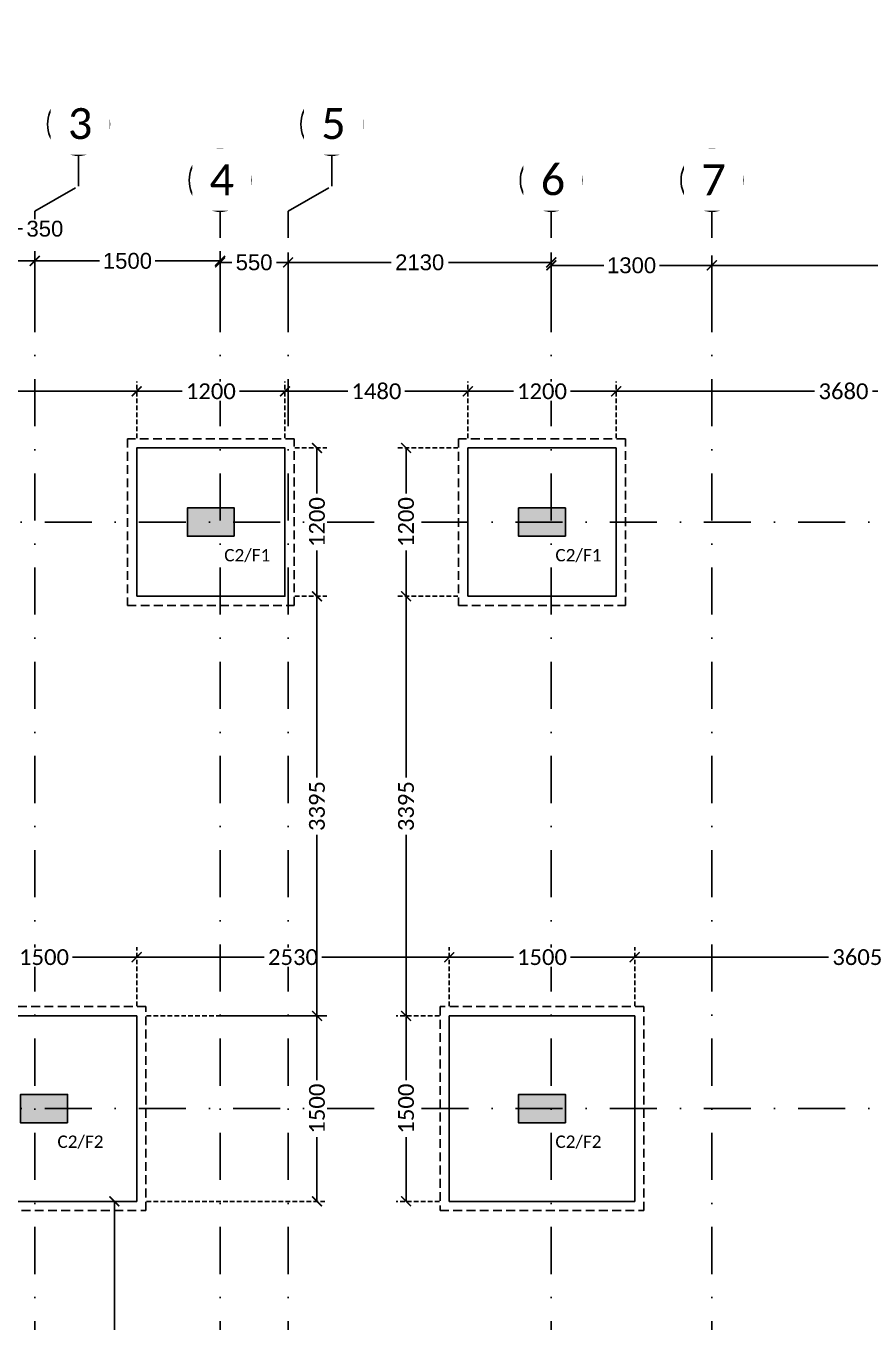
# Model space of a CAD drawing. Header units: millimetres. Extents: x -176651 to 954389, y -469666 to 486614.
# Drawn here: x 259295 to 266127, y 175428 to 185914 of the extents above; entities that cross this region are included whole.
import ezdxf
from ezdxf.xclip import XClip

# ---------------------------------------------------------------- set-up
doc = ezdxf.new("R2010")
doc.units = ezdxf.units.MM
doc.header["$LTSCALE"] = 150
doc.header["$XCLIPFRAME"] = 2
for name, pattern in [('1625E_Grid$0$DASHDOTX2', [50.8, 25.4, -12.7, 0, -12.7]), ('3BHK-W(SB)$0$HIDDEN', [0.375, 0.25, -0.125]), ('HIDDEN2', [4.7625, 3.175, -1.5875])]:
    doc.linetypes.add(name, pattern=pattern)
for name, color, linetype in [('1625E_Columns$0$ad-Column', 3, 'Continuous'), ('1625E_Columns$0$ad-Column Hatch', 125, 'Continuous'), ('1625E_Grid$0$ad-Grid', 8, '1625E_Grid$0$DASHDOTX2'), ('1625E_Grid$0$ad-Text main', 7, 'Continuous'), ('ad-Footing line', 2, 'Continuous'), ('ad-PCC line', 8, 'HIDDEN2'), ("Plot's Boundary$0$ad-Road", 8, 'Continuous'), ("Plot's Boundary$0$ad-Road Hatch", 8, 'Continuous')]:
    doc.layers.add(name, color=color, linetype=linetype)
doc.layers.add('1625E_Grid$0$ad-Dimension', color=6, linetype='Continuous', lineweight=0, true_color=0xff00ff)
doc.layers.add('ad-External Dimensions', color=5, linetype='Continuous', true_color=0x0000ff)
doc.layers.add('ad-Foundation text', color=6, linetype='Continuous', true_color=0xff00ff)
doc.styles.add('1625E_Grid$0$Standard', font='arial.ttf')
doc.styles.get("Standard").update_dxf_attribs({"font": 'calibril.ttf'})
doc.dimstyles.new('1625E_Grid$0$A-75-DIM-INT (Framing)', dxfattribs={"dimscale": 100, "dimtxt": 1.6, "dimasz": 1, "dimexe": 1, "dimexo": 1, "dimgap": 0.5, "dimtad": 0, "dimdec": 0, "dimdsep": 46, "dimtxsty": '1625E_Grid$0$Standard', "dimblk": '1625E_Grid$0$_ArchTick', "dimcen": 0.025, "dimclrd": 5, "dimclre": 5, "dimclrt": 256, "dimazin": 2, "dimtfac": 1, "dimtdec": 0, "dimtmove": 1, "dimatfit": 0, "dimldrblk": '1625E_Grid$0$_ArchTick', "dimfxl": 1, "dimfxlon": 1, "dimtfill": 1, "dimtolj": 1, "dimtzin": 0, "dimarcsym": 0})
doc.dimstyles.new('A-75-DIM-INT (Framing)', dxfattribs={"dimscale": 100, "dimtxt": 1.6, "dimasz": 1, "dimexe": 1, "dimexo": 1, "dimgap": 0.5, "dimtad": 0, "dimdec": 0, "dimdsep": 46, "dimtxsty": 'Standard', "dimblk": 'ARCHTICK', "dimcen": 0.025, "dimclrd": 5, "dimclre": 5, "dimclrt": 256, "dimazin": 2, "dimtfac": 1, "dimtdec": 0, "dimtmove": 1, "dimatfit": 0, "dimldrblk": 'ARCHTICK', "dimfxl": 1, "dimfxlon": 1, "dimtfill": 1, "dimtolj": 1, "dimtzin": 0, "dimarcsym": 0})

# ---------------------------------------------------------------- blocks, each defined once
blk = doc.blocks.new("Plot's Boundary$0$A$C4fb60e89")
at = {"layer": "Plot's Boundary$0$ad-Road Hatch", "ltscale": 5, "transparency": 33554687}
h = blk.add_hatch(dxfattribs=at)
h.set_pattern_fill('AR-HBONE', color=256, scale=15)
h.set_pattern_definition([(45, (-193247.7, -428758.8), (0, 2155.2615), [4572, -1524]), (135, (-192170.1, -427681.1), (2e-13, 2155.2615), [4572, -1524])])
h.paths.add_polyline_path([(175594, -250241), (169178, -249341), (167473, -249057), (167473, -138694), (101313, -138694), (101313, -199954), (101308, -237995), (101040, -268291), (101008, -280968), (101066, -293684), (101243, -311127), (100910, -319344), (100949, -333937), (100669, -366960), (100727, -390983), (100669, -404586), (100538, -420418), (100467, -428759), (92426, -427265), (92163, -427209), (92163, -321454), (24803, -321454), (24803, -412961), (15653, -411029), (15654, -321452), (-19535, -321452), (-34427, -319477), (-65207, -315395), (-171770, -301268), (-185854, -298333), (-193248, -296832), (-193244, -292908), (-191914, -285219), (-191839, -284679), (-183397, -286393), (-169723, -289243), (-53141, -304698), (-18730, -309262), (15653, -309262), (15653, 703), (24803, 1115), (24803, -129544), (92163, -129544), (92163, 15133), (101313, 17713), (101313, -129544), (167473, -129544), (167473, 35552), (175738, 37855), (175849, 28595), (175836, 25947), (175777, 14040), (175855, 2316), (175660, -18036), (175731, -34039), (175718, -46839), (175673, -63402), (175816, -82072), (175542, -106356), (175490, -124641), (175575, -145019), (175731, -168892), (175797, -181269), (175797, -192667), (175744, -208200), (175829, -223277), (175888, -234871)])
h.paths.add_polyline_path([(24803, -309264), (92163, -309264), (92163, -138694), (24803, -138694)], flags=16)
blk = doc.blocks.new("Plot's Boundary")
at = {"layer": "Plot's Boundary$0$ad-Road", "ltscale": 5}
blk.add_blockref("Plot's Boundary$0$A$C4fb60e89", (191839, 428759), dxfattribs=at)
blk = doc.blocks.new('1625E_Columns$0$zw$6AA0')
at = {"layer": '1625E_Columns$0$ad-Column Hatch', "transparency": 33554687}
h = blk.add_hatch(color=256, dxfattribs=at)
h.dxf.hatch_style = 1
h.paths.add_polyline_path([(0, -230), (380, -230), (380, 0), (0, 0)])
at = {"layer": '1625E_Columns$0$ad-Column'}
blk.add_lwpolyline([(0, -230), (380, -230), (380, 0), (0, 0)], close=True, dxfattribs=at)
blk = doc.blocks.new('1625E_Columns')
at = {"layer": '1625E_Columns$0$ad-Column', "xscale": -1, "rotation": 359.9999999999997}
for p in [(4560, 13620), (7240, 13620), (3210, 8875), (7240, 8875)]:
    blk.add_blockref('1625E_Columns$0$zw$6AA0', p, dxfattribs=at)
blk = doc.blocks.new('1625E_Grid$0$_ArchTick')
at = {"color": 0, "linetype": 'ByBlock', "const_width": 0.15}
blk.add_lwpolyline([(-0.5, -0.5), (0.5, 0.5)], dxfattribs=at)
blk = doc.blocks.new('*D323')
at = {"layer": '1625E_Grid$0$ad-Dimension', "lineweight": -2}
for p, q in [((2846, 15878), (2766, 15878)), ((2766, 15878), (2770, 15618)), ((2595, 15318), (2595, 15698)), ((2945, 15306), (2945, 15698)), ((2595, 15618), (2945, 15618))]:
    blk.add_line(p, q, dxfattribs=at)
at = {"layer": 'Defpoints', "color": 0}
for p in [(2945, 15618), (2595, 15238), (2945, 15226)]:
    blk.add_point(p, dxfattribs=at)
at = {"layer": '1625E_Grid$0$ad-Dimension', "lineweight": -2, "xscale": 80, "yscale": 80, "zscale": 80, "rotation": 180}
blk.add_blockref('1625E_Grid$0$_ArchTick', (2595, 15618), dxfattribs=at)
at = {"layer": '1625E_Grid$0$ad-Dimension', "lineweight": -2, "xscale": 80, "yscale": 80, "zscale": 80}
blk.add_blockref('1625E_Grid$0$_ArchTick', (2945, 15618), dxfattribs=at)
at = {"layer": '1625E_Grid$0$ad-Dimension', "insert": (3027, 15878), "char_height": 128, "attachment_point": 5, "style": '1625E_Grid$0$Standard', "bg_fill": 3, "box_fill_scale": 1.1, "bg_fill_color": 257, "bg_fill_transparency": 0}
blk.add_mtext('\\A1;350', dxfattribs=at)
blk = doc.blocks.new('*D324')
at = {"layer": '1625E_Grid$0$ad-Dimension', "lineweight": -2}
for p, q in [((2945, 15282), (2945, 15698)), ((4445, 15282), (4445, 15698)), ((2945, 15618), (3470, 15618)), ((4445, 15618), (3920, 15618))]:
    blk.add_line(p, q, dxfattribs=at)
at = {"layer": 'Defpoints', "color": 0}
for p in [(4445, 15618), (2945, 15202), (4445, 15202)]:
    blk.add_point(p, dxfattribs=at)
at = {"layer": '1625E_Grid$0$ad-Dimension', "lineweight": -2, "xscale": 80, "yscale": 80, "zscale": 80, "rotation": 180}
blk.add_blockref('1625E_Grid$0$_ArchTick', (2945, 15618), dxfattribs=at)
at = {"layer": '1625E_Grid$0$ad-Dimension', "lineweight": -2, "xscale": 80, "yscale": 80, "zscale": 80}
blk.add_blockref('1625E_Grid$0$_ArchTick', (4445, 15618), dxfattribs=at)
at = {"layer": '1625E_Grid$0$ad-Dimension', "insert": (3695, 15618), "char_height": 128, "attachment_point": 5, "style": '1625E_Grid$0$Standard', "bg_fill": 3, "box_fill_scale": 1.1, "bg_fill_color": 257, "bg_fill_transparency": 0}
blk.add_mtext('\\A1;1500', dxfattribs=at)
blk = doc.blocks.new('*D325')
at = {"layer": '1625E_Grid$0$ad-Dimension', "lineweight": -2}
for p, q in [((4445, 15220), (4445, 15686)), ((4995, 15306), (4995, 15686)), ((4445, 15606), (4539, 15606)), ((4995, 15606), (4901, 15606))]:
    blk.add_line(p, q, dxfattribs=at)
at = {"layer": 'Defpoints', "color": 0}
for p in [(4995, 15606), (4995, 15226), (4445, 15140)]:
    blk.add_point(p, dxfattribs=at)
at = {"layer": '1625E_Grid$0$ad-Dimension', "lineweight": -2, "xscale": 80, "yscale": 80, "zscale": 80, "rotation": 180}
blk.add_blockref('1625E_Grid$0$_ArchTick', (4445, 15606), dxfattribs=at)
at = {"layer": '1625E_Grid$0$ad-Dimension', "lineweight": -2, "xscale": 80, "yscale": 80, "zscale": 80}
blk.add_blockref('1625E_Grid$0$_ArchTick', (4995, 15606), dxfattribs=at)
at = {"layer": '1625E_Grid$0$ad-Dimension', "insert": (4720, 15606), "char_height": 128, "attachment_point": 5, "style": '1625E_Grid$0$Standard', "bg_fill": 3, "box_fill_scale": 1.1, "bg_fill_color": 257, "bg_fill_transparency": 0}
blk.add_mtext('\\A1;550', dxfattribs=at)
blk = doc.blocks.new('*D326')
at = {"layer": '1625E_Grid$0$ad-Dimension', "lineweight": -2}
for p, q in [((4995, 15220), (4995, 15686)), ((7125, 15306), (7125, 15686)), ((4995, 15606), (5828, 15606)), ((7125, 15606), (6292, 15606))]:
    blk.add_line(p, q, dxfattribs=at)
at = {"layer": 'Defpoints', "color": 0}
for p in [(7125, 15606), (7125, 15226), (4995, 15140)]:
    blk.add_point(p, dxfattribs=at)
at = {"layer": '1625E_Grid$0$ad-Dimension', "lineweight": -2, "xscale": 80, "yscale": 80, "zscale": 80, "rotation": 180}
blk.add_blockref('1625E_Grid$0$_ArchTick', (4995, 15606), dxfattribs=at)
at = {"layer": '1625E_Grid$0$ad-Dimension', "lineweight": -2, "xscale": 80, "yscale": 80, "zscale": 80}
blk.add_blockref('1625E_Grid$0$_ArchTick', (7125, 15606), dxfattribs=at)
at = {"layer": '1625E_Grid$0$ad-Dimension', "insert": (6060, 15606), "char_height": 128, "attachment_point": 5, "style": '1625E_Grid$0$Standard', "bg_fill": 3, "box_fill_scale": 1.1, "bg_fill_color": 257, "bg_fill_transparency": 0}
blk.add_mtext('\\A1;2130', dxfattribs=at)
blk = doc.blocks.new('*D327')
at = {"layer": '1625E_Grid$0$ad-Dimension', "lineweight": -2}
for p, q in [((7125, 15282), (7125, 15662)), ((8425, 15282), (8425, 15662)), ((7125, 15582), (7550, 15582)), ((8425, 15582), (8000, 15582))]:
    blk.add_line(p, q, dxfattribs=at)
at = {"layer": 'Defpoints', "color": 0}
for p in [(8425, 15582), (7125, 15202), (8425, 15202)]:
    blk.add_point(p, dxfattribs=at)
at = {"layer": '1625E_Grid$0$ad-Dimension', "lineweight": -2, "xscale": 80, "yscale": 80, "zscale": 80, "rotation": 180}
blk.add_blockref('1625E_Grid$0$_ArchTick', (7125, 15582), dxfattribs=at)
at = {"layer": '1625E_Grid$0$ad-Dimension', "lineweight": -2, "xscale": 80, "yscale": 80, "zscale": 80}
blk.add_blockref('1625E_Grid$0$_ArchTick', (8425, 15582), dxfattribs=at)
at = {"layer": '1625E_Grid$0$ad-Dimension', "insert": (7775, 15582), "char_height": 128, "attachment_point": 5, "style": '1625E_Grid$0$Standard', "bg_fill": 3, "box_fill_scale": 1.1, "bg_fill_color": 257, "bg_fill_transparency": 0}
blk.add_mtext('\\A1;1300', dxfattribs=at)
blk = doc.blocks.new('*D328')
at = {"layer": '1625E_Grid$0$ad-Dimension', "lineweight": -2}
for p, q in [((8425, 15282), (8425, 15662)), ((12005, 15282), (12005, 15662)), ((8425, 15582), (9984, 15582)), ((12005, 15582), (10446, 15582))]:
    blk.add_line(p, q, dxfattribs=at)
at = {"layer": 'Defpoints', "color": 0}
for p in [(12005, 15582), (8425, 15202), (12005, 15202)]:
    blk.add_point(p, dxfattribs=at)
at = {"layer": '1625E_Grid$0$ad-Dimension', "lineweight": -2, "xscale": 80, "yscale": 80, "zscale": 80, "rotation": 180}
blk.add_blockref('1625E_Grid$0$_ArchTick', (8425, 15582), dxfattribs=at)
at = {"layer": '1625E_Grid$0$ad-Dimension', "lineweight": -2, "xscale": 80, "yscale": 80, "zscale": 80}
blk.add_blockref('1625E_Grid$0$_ArchTick', (12005, 15582), dxfattribs=at)
at = {"layer": '1625E_Grid$0$ad-Dimension', "insert": (10215, 15582), "char_height": 128, "attachment_point": 5, "style": '1625E_Grid$0$Standard', "bg_fill": 3, "box_fill_scale": 1.1, "bg_fill_color": 257, "bg_fill_transparency": 0}
blk.add_mtext('\\A1;3580', dxfattribs=at)
blk = doc.blocks.new('zw$D00E')
at = {"layer": 'ad-Footing line'}
for points in [[(-8350, -715), (-7150, -715), (-7150, 485), (-8350, 485)], [(-5670, -715), (-4470, -715), (-4470, 485), (-5670, 485)], [(-9850, -5610), (-8350, -5610), (-8350, -4110), (-9850, -4110)], [(-5820, -5610), (-4320, -5610), (-4320, -4110), (-5820, -4110)]]:
    blk.add_lwpolyline(points, close=True, dxfattribs=at)
at = {"layer": 'ad-PCC line', "ltscale": 0.15}
for points in [[(-8425, -790), (-7075, -790), (-7075, 560), (-8425, 560)], [(-5745, -790), (-4395, -790), (-4395, 560), (-5745, 560)], [(-9925, -5685), (-8275, -5685), (-8275, -4035), (-9925, -4035)], [(-5895, -5685), (-4245, -5685), (-4245, -4035), (-5895, -4035)]]:
    blk.add_lwpolyline(points, close=True, dxfattribs=at)
blk = doc.blocks.new('zw$3F63')
at = {"layer": 'ad-Foundation text', "char_height": 100, "width": 349.31, "attachment_point": 5}
for s, insert in [('\\pxt5;C2/F1', (-7455, -386)), ('\\pxt5;C2/F1', (-4775, -386)), ('\\pxt5;C2/F2', (-8805, -5131)), ('\\pxt5;C2/F2', (-4775, -5131))]:
    blk.add_mtext(s, dxfattribs=dict(at, insert=insert))
blk = doc.blocks.new('_ArchTick')
at = {"color": 0, "linetype": 'ByBlock', "const_width": 0.15}
blk.add_lwpolyline([(-0.5, -0.5), (0.5, 0.5)], dxfattribs=at)
blk = doc.blocks.new('*D35')
at = {"layer": 'ad-External Dimensions', "linetype": '3BHK-W(SB)$0$HIDDEN', "lineweight": -2, "transparency": 16777216}
for p, q in [((790, 565), (790, 1023)), ((3770, 565), (3770, 1023))]:
    blk.add_line(p, q, dxfattribs=at)
at = {"layer": 'ad-External Dimensions', "lineweight": -2, "transparency": 16777216}
for p, q in [((790, 943), (2046, 943)), ((3770, 943), (2514, 943))]:
    blk.add_line(p, q, dxfattribs=at)
at = {"layer": 'Defpoints', "color": 0, "transparency": 16777216}
for p in [(3770, 943), (790, 485), (3770, 485)]:
    blk.add_point(p, dxfattribs=at)
at = {"layer": 'ad-External Dimensions', "lineweight": -2, "transparency": 16777216, "xscale": 80, "yscale": 80, "zscale": 80, "rotation": 180}
blk.add_blockref('_ArchTick', (790, 943), dxfattribs=at)
at = {"layer": 'ad-External Dimensions', "lineweight": -2, "transparency": 16777216, "xscale": 80, "yscale": 80, "zscale": 80}
blk.add_blockref('_ArchTick', (3770, 943), dxfattribs=at)
at = {"layer": 'ad-External Dimensions', "transparency": 16777216, "insert": (2280, 943), "char_height": 128, "attachment_point": 5, "bg_fill": 3, "box_fill_scale": 1.1, "bg_fill_color": 256, "bg_fill_true_color": 13158600, "bg_fill_transparency": 0}
blk.add_mtext('\\A1;2980', dxfattribs=at)
blk = doc.blocks.new('*D36')
at = {"layer": 'ad-External Dimensions', "linetype": '3BHK-W(SB)$0$HIDDEN', "lineweight": -2, "transparency": 16777216}
for p, q in [((3770, 565), (3770, 1023)), ((4970, 565), (4970, 1023))]:
    blk.add_line(p, q, dxfattribs=at)
at = {"layer": 'ad-External Dimensions', "lineweight": -2, "transparency": 16777216}
for p, q in [((3770, 943), (4139, 943)), ((4970, 943), (4601, 943))]:
    blk.add_line(p, q, dxfattribs=at)
at = {"layer": 'Defpoints', "color": 0, "transparency": 16777216}
for p in [(4970, 943), (3770, 485), (4970, 485)]:
    blk.add_point(p, dxfattribs=at)
at = {"layer": 'ad-External Dimensions', "lineweight": -2, "transparency": 16777216, "xscale": 80, "yscale": 80, "zscale": 80, "rotation": 180}
blk.add_blockref('_ArchTick', (3770, 943), dxfattribs=at)
at = {"layer": 'ad-External Dimensions', "lineweight": -2, "transparency": 16777216, "xscale": 80, "yscale": 80, "zscale": 80}
blk.add_blockref('_ArchTick', (4970, 943), dxfattribs=at)
at = {"layer": 'ad-External Dimensions', "transparency": 16777216, "insert": (4370, 943), "char_height": 128, "attachment_point": 5, "bg_fill": 3, "box_fill_scale": 1.1, "bg_fill_color": 256, "bg_fill_true_color": 13158600, "bg_fill_transparency": 0}
blk.add_mtext('\\A1;1200', dxfattribs=at)
blk = doc.blocks.new('*D37')
at = {"layer": 'ad-External Dimensions', "linetype": '3BHK-W(SB)$0$HIDDEN', "lineweight": -2, "transparency": 16777216}
for p, q in [((4970, 565), (4970, 1023)), ((6450, 565), (6450, 1023))]:
    blk.add_line(p, q, dxfattribs=at)
at = {"layer": 'ad-External Dimensions', "lineweight": -2, "transparency": 16777216}
for p, q in [((4970, 943), (5479, 943)), ((6450, 943), (5941, 943))]:
    blk.add_line(p, q, dxfattribs=at)
at = {"layer": 'Defpoints', "color": 0, "transparency": 16777216}
for p in [(6450, 943), (4970, 485), (6450, 485)]:
    blk.add_point(p, dxfattribs=at)
at = {"layer": 'ad-External Dimensions', "lineweight": -2, "transparency": 16777216, "xscale": 80, "yscale": 80, "zscale": 80, "rotation": 180}
blk.add_blockref('_ArchTick', (4970, 943), dxfattribs=at)
at = {"layer": 'ad-External Dimensions', "lineweight": -2, "transparency": 16777216, "xscale": 80, "yscale": 80, "zscale": 80}
blk.add_blockref('_ArchTick', (6450, 943), dxfattribs=at)
at = {"layer": 'ad-External Dimensions', "transparency": 16777216, "insert": (5710, 943), "char_height": 128, "attachment_point": 5, "bg_fill": 3, "box_fill_scale": 1.1, "bg_fill_color": 256, "bg_fill_true_color": 13158600, "bg_fill_transparency": 0}
blk.add_mtext('\\A1;1480', dxfattribs=at)
blk = doc.blocks.new('*D38')
at = {"layer": 'ad-External Dimensions', "linetype": '3BHK-W(SB)$0$HIDDEN', "lineweight": -2, "transparency": 16777216}
for p, q in [((6450, 565), (6450, 1023)), ((7650, 565), (7650, 1023))]:
    blk.add_line(p, q, dxfattribs=at)
at = {"layer": 'ad-External Dimensions', "lineweight": -2, "transparency": 16777216}
for p, q in [((6450, 943), (6819, 943)), ((7650, 943), (7281, 943))]:
    blk.add_line(p, q, dxfattribs=at)
at = {"layer": 'Defpoints', "color": 0, "transparency": 16777216}
for p in [(7650, 943), (6450, 485), (7650, 485)]:
    blk.add_point(p, dxfattribs=at)
at = {"layer": 'ad-External Dimensions', "lineweight": -2, "transparency": 16777216, "xscale": 80, "yscale": 80, "zscale": 80, "rotation": 180}
blk.add_blockref('_ArchTick', (6450, 943), dxfattribs=at)
at = {"layer": 'ad-External Dimensions', "lineweight": -2, "transparency": 16777216, "xscale": 80, "yscale": 80, "zscale": 80}
blk.add_blockref('_ArchTick', (7650, 943), dxfattribs=at)
at = {"layer": 'ad-External Dimensions', "transparency": 16777216, "insert": (7050, 943), "char_height": 128, "attachment_point": 5, "bg_fill": 3, "box_fill_scale": 1.1, "bg_fill_color": 256, "bg_fill_true_color": 13158600, "bg_fill_transparency": 0}
blk.add_mtext('\\A1;1200', dxfattribs=at)
blk = doc.blocks.new('*D39')
at = {"layer": 'ad-External Dimensions', "linetype": '3BHK-W(SB)$0$HIDDEN', "lineweight": -2, "transparency": 16777216}
for p, q in [((7650, 565), (7650, 1023)), ((11330, 565), (11330, 1023))]:
    blk.add_line(p, q, dxfattribs=at)
at = {"layer": 'ad-External Dimensions', "lineweight": -2, "transparency": 16777216}
for p, q in [((7650, 943), (9255, 943)), ((11330, 943), (9725, 943))]:
    blk.add_line(p, q, dxfattribs=at)
at = {"layer": 'Defpoints', "color": 0, "transparency": 16777216}
for p in [(11330, 943), (7650, 485), (11330, 485)]:
    blk.add_point(p, dxfattribs=at)
at = {"layer": 'ad-External Dimensions', "lineweight": -2, "transparency": 16777216, "xscale": 80, "yscale": 80, "zscale": 80, "rotation": 180}
blk.add_blockref('_ArchTick', (7650, 943), dxfattribs=at)
at = {"layer": 'ad-External Dimensions', "lineweight": -2, "transparency": 16777216, "xscale": 80, "yscale": 80, "zscale": 80}
blk.add_blockref('_ArchTick', (11330, 943), dxfattribs=at)
at = {"layer": 'ad-External Dimensions', "transparency": 16777216, "insert": (9490, 943), "char_height": 128, "attachment_point": 5, "bg_fill": 3, "box_fill_scale": 1.1, "bg_fill_color": 256, "bg_fill_true_color": 13158600, "bg_fill_transparency": 0}
blk.add_mtext('\\A1;3680', dxfattribs=at)
blk = doc.blocks.new('*D74')
at = {"layer": 'ad-External Dimensions', "linetype": '3BHK-W(SB)$0$HIDDEN', "lineweight": -2, "transparency": 16777216}
for p, q in [((2270, -4030), (2270, -3555)), ((3770, -4030), (3770, -3555))]:
    blk.add_line(p, q, dxfattribs=at)
at = {"layer": 'ad-External Dimensions', "lineweight": -2, "transparency": 16777216}
for p, q in [((2270, -3635), (2789, -3635)), ((3770, -3635), (3251, -3635))]:
    blk.add_line(p, q, dxfattribs=at)
at = {"layer": 'Defpoints', "color": 0, "transparency": 16777216}
for p in [(3770, -3635), (2270, -4110), (3770, -4110)]:
    blk.add_point(p, dxfattribs=at)
at = {"layer": 'ad-External Dimensions', "lineweight": -2, "transparency": 16777216, "xscale": 80, "yscale": 80, "zscale": 80, "rotation": 180}
blk.add_blockref('_ArchTick', (2270, -3635), dxfattribs=at)
at = {"layer": 'ad-External Dimensions', "lineweight": -2, "transparency": 16777216, "xscale": 80, "yscale": 80, "zscale": 80}
blk.add_blockref('_ArchTick', (3770, -3635), dxfattribs=at)
at = {"layer": 'ad-External Dimensions', "transparency": 16777216, "insert": (3020, -3635), "char_height": 128, "attachment_point": 5, "bg_fill": 3, "box_fill_scale": 1.1, "bg_fill_color": 256, "bg_fill_true_color": 13158600, "bg_fill_transparency": 0}
blk.add_mtext('\\A1;1500', dxfattribs=at)
blk = doc.blocks.new('*D75')
at = {"layer": 'ad-External Dimensions', "linetype": '3BHK-W(SB)$0$HIDDEN', "lineweight": -2, "transparency": 16777216}
for p, q in [((3770, -4030), (3770, -3555)), ((6300, -4030), (6300, -3555))]:
    blk.add_line(p, q, dxfattribs=at)
at = {"layer": 'ad-External Dimensions', "lineweight": -2, "transparency": 16777216}
for p, q in [((3770, -3635), (4801, -3635)), ((6300, -3635), (5269, -3635))]:
    blk.add_line(p, q, dxfattribs=at)
at = {"layer": 'Defpoints', "color": 0, "transparency": 16777216}
for p in [(6300, -3635), (3770, -4110), (6300, -4110)]:
    blk.add_point(p, dxfattribs=at)
at = {"layer": 'ad-External Dimensions', "lineweight": -2, "transparency": 16777216, "xscale": 80, "yscale": 80, "zscale": 80, "rotation": 180}
blk.add_blockref('_ArchTick', (3770, -3635), dxfattribs=at)
at = {"layer": 'ad-External Dimensions', "lineweight": -2, "transparency": 16777216, "xscale": 80, "yscale": 80, "zscale": 80}
blk.add_blockref('_ArchTick', (6300, -3635), dxfattribs=at)
at = {"layer": 'ad-External Dimensions', "transparency": 16777216, "insert": (5035, -3635), "char_height": 128, "attachment_point": 5, "bg_fill": 3, "box_fill_scale": 1.1, "bg_fill_color": 256, "bg_fill_true_color": 13158600, "bg_fill_transparency": 0}
blk.add_mtext('\\A1;2530', dxfattribs=at)
blk = doc.blocks.new('*D76')
at = {"layer": 'ad-External Dimensions', "linetype": '3BHK-W(SB)$0$HIDDEN', "lineweight": -2, "transparency": 16777216}
for p, q in [((6300, -4030), (6300, -3555)), ((7800, -4030), (7800, -3555))]:
    blk.add_line(p, q, dxfattribs=at)
at = {"layer": 'ad-External Dimensions', "lineweight": -2, "transparency": 16777216}
for p, q in [((6300, -3635), (6819, -3635)), ((7800, -3635), (7281, -3635))]:
    blk.add_line(p, q, dxfattribs=at)
at = {"layer": 'Defpoints', "color": 0, "transparency": 16777216}
for p in [(7800, -3635), (6300, -4110), (7800, -4110)]:
    blk.add_point(p, dxfattribs=at)
at = {"layer": 'ad-External Dimensions', "lineweight": -2, "transparency": 16777216, "xscale": 80, "yscale": 80, "zscale": 80, "rotation": 180}
blk.add_blockref('_ArchTick', (6300, -3635), dxfattribs=at)
at = {"layer": 'ad-External Dimensions', "lineweight": -2, "transparency": 16777216, "xscale": 80, "yscale": 80, "zscale": 80}
blk.add_blockref('_ArchTick', (7800, -3635), dxfattribs=at)
at = {"layer": 'ad-External Dimensions', "transparency": 16777216, "insert": (7050, -3635), "char_height": 128, "attachment_point": 5, "bg_fill": 3, "box_fill_scale": 1.1, "bg_fill_color": 256, "bg_fill_true_color": 13158600, "bg_fill_transparency": 0}
blk.add_mtext('\\A1;1500', dxfattribs=at)
blk = doc.blocks.new('*D77')
at = {"layer": 'ad-External Dimensions', "linetype": '3BHK-W(SB)$0$HIDDEN', "lineweight": -2, "transparency": 16777216}
for p, q in [((7800, -4030), (7800, -3555)), ((11405, -4255), (11405, -3555))]:
    blk.add_line(p, q, dxfattribs=at)
at = {"layer": 'ad-External Dimensions', "lineweight": -2, "transparency": 16777216}
for p, q in [((7800, -3635), (9370, -3635)), ((11405, -3635), (9835, -3635))]:
    blk.add_line(p, q, dxfattribs=at)
at = {"layer": 'Defpoints', "color": 0, "transparency": 16777216}
for p in [(11405, -3635), (7800, -4110), (11405, -4335)]:
    blk.add_point(p, dxfattribs=at)
at = {"layer": 'ad-External Dimensions', "lineweight": -2, "transparency": 16777216, "xscale": 80, "yscale": 80, "zscale": 80, "rotation": 180}
blk.add_blockref('_ArchTick', (7800, -3635), dxfattribs=at)
at = {"layer": 'ad-External Dimensions', "lineweight": -2, "transparency": 16777216, "xscale": 80, "yscale": 80, "zscale": 80}
blk.add_blockref('_ArchTick', (11405, -3635), dxfattribs=at)
at = {"layer": 'ad-External Dimensions', "transparency": 16777216, "insert": (9602, -3635), "char_height": 128, "attachment_point": 5, "bg_fill": 3, "box_fill_scale": 1.1, "bg_fill_color": 256, "bg_fill_true_color": 13158600, "bg_fill_transparency": 0}
blk.add_mtext('\\A1;3605', dxfattribs=at)
blk = doc.blocks.new('*D81')
at = {"layer": 'ad-External Dimensions', "linetype": '3BHK-W(SB)$0$HIDDEN', "lineweight": -2, "transparency": 16777216}
for p, q in [((6220, -4110), (5870, -4110)), ((6220, -5610), (5870, -5610))]:
    blk.add_line(p, q, dxfattribs=at)
at = {"layer": 'ad-External Dimensions', "lineweight": -2, "transparency": 16777216}
for p, q in [((5950, -4110), (5950, -4629)), ((5950, -5610), (5950, -5091))]:
    blk.add_line(p, q, dxfattribs=at)
at = {"layer": 'Defpoints', "color": 0, "transparency": 16777216}
for p in [(6300, -4110), (5950, -5610), (6300, -5610)]:
    blk.add_point(p, dxfattribs=at)
at = {"layer": 'ad-External Dimensions', "lineweight": -2, "transparency": 16777216, "xscale": 80, "yscale": 80, "zscale": 80}
for p, rotation in [((5950, -4110), 90), ((5950, -5610), 270)]:
    blk.add_blockref('_ArchTick', p, dxfattribs=dict(at, rotation=rotation))
at = {"layer": 'ad-External Dimensions', "transparency": 16777216, "insert": (5950, -4860), "char_height": 128, "attachment_point": 5, "rotation": 90, "bg_fill": 3, "box_fill_scale": 1.1, "bg_fill_color": 256, "bg_fill_true_color": 13158600, "bg_fill_transparency": 0}
blk.add_mtext('\\A1;1500', dxfattribs=at)
blk = doc.blocks.new('*D82')
at = {"layer": 'ad-External Dimensions', "linetype": '3BHK-W(SB)$0$HIDDEN', "lineweight": -2, "transparency": 16777216}
for p, q in [((6370, -715), (5870, -715)), ((6220, -4110), (5870, -4110))]:
    blk.add_line(p, q, dxfattribs=at)
at = {"layer": 'ad-External Dimensions', "lineweight": -2, "transparency": 16777216}
for p, q in [((5950, -715), (5950, -2180)), ((5950, -4110), (5950, -2645))]:
    blk.add_line(p, q, dxfattribs=at)
at = {"layer": 'Defpoints', "color": 0, "transparency": 16777216}
for p in [(6450, -715), (5950, -4110), (6300, -4110)]:
    blk.add_point(p, dxfattribs=at)
at = {"layer": 'ad-External Dimensions', "lineweight": -2, "transparency": 16777216, "xscale": 80, "yscale": 80, "zscale": 80}
for p, rotation in [((5950, -715), 90), ((5950, -4110), 270)]:
    blk.add_blockref('_ArchTick', p, dxfattribs=dict(at, rotation=rotation))
at = {"layer": 'ad-External Dimensions', "transparency": 16777216, "insert": (5950, -2413), "char_height": 128, "attachment_point": 5, "rotation": 90, "bg_fill": 3, "box_fill_scale": 1.1, "bg_fill_color": 256, "bg_fill_true_color": 13158600, "bg_fill_transparency": 0}
blk.add_mtext('\\A1;3395', dxfattribs=at)
blk = doc.blocks.new('*D83')
at = {"layer": 'ad-External Dimensions', "linetype": '3BHK-W(SB)$0$HIDDEN', "lineweight": -2, "transparency": 16777216}
for p, q in [((6370, 485), (5870, 485)), ((6370, -715), (5870, -715))]:
    blk.add_line(p, q, dxfattribs=at)
at = {"layer": 'ad-External Dimensions', "lineweight": -2, "transparency": 16777216}
for p, q in [((5950, 485), (5950, 116)), ((5950, -715), (5950, -346))]:
    blk.add_line(p, q, dxfattribs=at)
at = {"layer": 'Defpoints', "color": 0, "transparency": 16777216}
for p in [(5950, 485), (6450, 485), (6450, -715)]:
    blk.add_point(p, dxfattribs=at)
at = {"layer": 'ad-External Dimensions', "lineweight": -2, "transparency": 16777216, "xscale": 80, "yscale": 80, "zscale": 80}
for p, rotation in [((5950, 485), 90), ((5950, -715), 270)]:
    blk.add_blockref('_ArchTick', p, dxfattribs=dict(at, rotation=rotation))
at = {"layer": 'ad-External Dimensions', "transparency": 16777216, "insert": (5950, -115), "char_height": 128, "attachment_point": 5, "rotation": 90, "bg_fill": 3, "box_fill_scale": 1.1, "bg_fill_color": 256, "bg_fill_true_color": 13158600, "bg_fill_transparency": 0}
blk.add_mtext('\\A1;1200', dxfattribs=at)
blk = doc.blocks.new('*D84')
at = {"layer": 'ad-External Dimensions', "linetype": '3BHK-W(SB)$0$HIDDEN', "lineweight": -2, "transparency": 16777216}
for p, q in [((5050, 485), (5309, 485)), ((5050, -715), (5309, -715))]:
    blk.add_line(p, q, dxfattribs=at)
at = {"layer": 'ad-External Dimensions', "lineweight": -2, "transparency": 16777216}
for p, q in [((5229, 485), (5229, 116)), ((5229, -715), (5229, -346))]:
    blk.add_line(p, q, dxfattribs=at)
at = {"layer": 'Defpoints', "color": 0, "transparency": 16777216}
for p in [(4970, 485), (5229, 485), (4970, -715)]:
    blk.add_point(p, dxfattribs=at)
at = {"layer": 'ad-External Dimensions', "lineweight": -2, "transparency": 16777216, "xscale": 80, "yscale": 80, "zscale": 80}
for p, rotation in [((5229, 485), 90), ((5229, -715), 270)]:
    blk.add_blockref('_ArchTick', p, dxfattribs=dict(at, rotation=rotation))
at = {"layer": 'ad-External Dimensions', "transparency": 16777216, "insert": (5229, -115), "char_height": 128, "attachment_point": 5, "rotation": 90, "bg_fill": 3, "box_fill_scale": 1.1, "bg_fill_color": 256, "bg_fill_true_color": 13158600, "bg_fill_transparency": 0}
blk.add_mtext('\\A1;1200', dxfattribs=at)
blk = doc.blocks.new('*D85')
at = {"layer": 'ad-External Dimensions', "linetype": '3BHK-W(SB)$0$HIDDEN', "lineweight": -2, "transparency": 16777216}
for p, q in [((5050, -715), (5309, -715)), ((4429, -4110), (5309, -4110))]:
    blk.add_line(p, q, dxfattribs=at)
at = {"layer": 'ad-External Dimensions', "lineweight": -2, "transparency": 16777216}
for p, q in [((5229, -715), (5229, -2180)), ((5229, -4110), (5229, -2645))]:
    blk.add_line(p, q, dxfattribs=at)
at = {"layer": 'Defpoints', "color": 0, "transparency": 16777216}
for p in [(4970, -715), (3770, -4110), (5229, -4110)]:
    blk.add_point(p, dxfattribs=at)
at = {"layer": 'ad-External Dimensions', "lineweight": -2, "transparency": 16777216, "xscale": 80, "yscale": 80, "zscale": 80}
for p, rotation in [((5229, -715), 90), ((5229, -4110), 270)]:
    blk.add_blockref('_ArchTick', p, dxfattribs=dict(at, rotation=rotation))
at = {"layer": 'ad-External Dimensions', "transparency": 16777216, "insert": (5229, -2412), "char_height": 128, "attachment_point": 5, "rotation": 90, "bg_fill": 3, "box_fill_scale": 1.1, "bg_fill_color": 256, "bg_fill_true_color": 13158600, "bg_fill_transparency": 0}
blk.add_mtext('\\A1;3395', dxfattribs=at)
blk = doc.blocks.new('*D86')
at = {"layer": 'ad-External Dimensions', "linetype": '3BHK-W(SB)$0$HIDDEN', "lineweight": -2, "transparency": 16777216}
for p, q in [((3850, -4110), (5309, -4110)), ((3850, -5610), (5309, -5610))]:
    blk.add_line(p, q, dxfattribs=at)
at = {"layer": 'ad-External Dimensions', "lineweight": -2, "transparency": 16777216}
for p, q in [((5229, -4110), (5229, -4629)), ((5229, -5610), (5229, -5091))]:
    blk.add_line(p, q, dxfattribs=at)
at = {"layer": 'Defpoints', "color": 0, "transparency": 16777216}
for p in [(3770, -4110), (3770, -5610), (5229, -5610)]:
    blk.add_point(p, dxfattribs=at)
at = {"layer": 'ad-External Dimensions', "lineweight": -2, "transparency": 16777216, "xscale": 80, "yscale": 80, "zscale": 80}
for p, rotation in [((5229, -4110), 90), ((5229, -5610), 270)]:
    blk.add_blockref('_ArchTick', p, dxfattribs=dict(at, rotation=rotation))
at = {"layer": 'ad-External Dimensions', "transparency": 16777216, "insert": (5229, -4860), "char_height": 128, "attachment_point": 5, "rotation": 90, "bg_fill": 3, "box_fill_scale": 1.1, "bg_fill_color": 256, "bg_fill_true_color": 13158600, "bg_fill_transparency": 0}
blk.add_mtext('\\A1;1500', dxfattribs=at)
blk = doc.blocks.new('*D87')
at = {"layer": 'ad-External Dimensions', "linetype": '3BHK-W(SB)$0$HIDDEN', "lineweight": -2, "transparency": 16777216}
for p, q in [((3690, -5610), (3509, -5610)), ((4090, -8240), (3509, -8240))]:
    blk.add_line(p, q, dxfattribs=at)
at = {"layer": 'ad-External Dimensions', "lineweight": -2, "transparency": 16777216}
for p, q in [((3589, -5610), (3589, -6691)), ((3589, -8240), (3589, -7159))]:
    blk.add_line(p, q, dxfattribs=at)
at = {"layer": 'Defpoints', "color": 0, "transparency": 16777216}
for p in [(3770, -5610), (3589, -8240), (4170, -8240)]:
    blk.add_point(p, dxfattribs=at)
at = {"layer": 'ad-External Dimensions', "lineweight": -2, "transparency": 16777216, "xscale": 80, "yscale": 80, "zscale": 80}
for p, rotation in [((3589, -5610), 90), ((3589, -8240), 270)]:
    blk.add_blockref('_ArchTick', p, dxfattribs=dict(at, rotation=rotation))
at = {"layer": 'ad-External Dimensions', "transparency": 16777216, "insert": (3589, -6925), "char_height": 128, "attachment_point": 5, "rotation": 90, "bg_fill": 3, "box_fill_scale": 1.1, "bg_fill_color": 256, "bg_fill_true_color": 13158600, "bg_fill_transparency": 0}
blk.add_mtext('\\A1;2630', dxfattribs=at)
blk = doc.blocks.new('1625E_Grid')
at = {"layer": '1625E_Grid$0$ad-Grid', "ltscale": 0.1}
for points in [[(3298.6, -4463.6), (3298.6, -4213.6), (2945, -4010), (2945, 16020), (3298.6, 16223.6), (3298.6, 16473.6)], [(5348.6, -4463.6), (5348.6, -4213.6), (4995, -4010), (4995, 16020), (5348.6, 16223.6), (5348.6, 16473.6)], [(4445, -4010), (4445, 16020)], [(7125, -4010), (7125, 16020)], [(8425, -4010), (8425, 16020)], [(15600, 13505), (-1800, 13505)], [(15600, 8760), (-1800, 8760)]]:
    blk.add_lwpolyline(points, dxfattribs=at)
at = {"layer": '1625E_Grid$0$ad-Grid', "color": 7, "linetype": 'ByBlock'}
for centre in [(3298.6, 16723.6), (5348.6, 16723.6), (4445, 16270), (7125, 16270), (8425, 16270)]:
    blk.add_circle(centre, 250, dxfattribs=at)
at = {"layer": '1625E_Grid$0$ad-Text main', "char_height": 250, "width": 227.385, "attachment_point": 5, "style": '1625E_Grid$0$Standard', "bg_fill": 2}
for s, insert in [('{\\fCalibri|b0|i0|c0|p34;3}', (3312, 16727.6)), ('{\\fCalibri|b0|i0|c0|p34;5}', (5362, 16727.6)), ('{\\fCalibri|b0|i0|c0|p34;4}', (4458.5, 16274)), ('{\\fCalibri|b0|i0|c0|p34;6}', (7138.5, 16274)), ('{\\fCalibri|b0|i0|c0|p34;7}', (8438.5, 16274))]:
    blk.add_mtext(s, dxfattribs=dict(at, insert=insert))
at = {"layer": '1625E_Grid$0$ad-Dimension'}
dim = blk.add_linear_dim(base=(2945, 15617.7), p1=(2595, 15237.6), p2=(2945, 15225.7), dimstyle='1625E_Grid$0$A-75-DIM-INT (Framing)', override={"dimscale": 80, "dimblk": '1625E_Grid$0$_ArchTick', "dimclrd": 256, "dimclre": 256, "dimfxl": 10, "dimtfill": 1, "dimtfillclr": 0}, dxfattribs=at)
dim.commit()
dim.dimension.update_dxf_attribs({"geometry": '*D323', "text_midpoint": (2886.3, 15878.1), "dimtype": 128})
dim = blk.add_linear_dim(base=(4445, 15617.7), p1=(2945, 15202.3), p2=(4445, 15202.3), dimstyle='1625E_Grid$0$A-75-DIM-INT (Framing)', override={"dimscale": 80, "dimblk": '1625E_Grid$0$_ArchTick', "dimclrd": 256, "dimclre": 256, "dimfxl": 10, "dimtfill": 1, "dimtfillclr": 0}, dxfattribs=at)
dim.commit()
dim.dimension.update_dxf_attribs({"geometry": '*D324', "text_midpoint": (3695, 15617.7)})
dim = blk.add_linear_dim(base=(4995, 15605.8), p1=(4445, 15139.9), p2=(4995, 15225.7), dimstyle='1625E_Grid$0$A-75-DIM-INT (Framing)', override={"dimscale": 80, "dimblk": '1625E_Grid$0$_ArchTick', "dimclrd": 256, "dimclre": 256, "dimfxl": 10, "dimtfill": 1, "dimtfillclr": 0}, dxfattribs=at)
dim.commit()
dim.dimension.update_dxf_attribs({"geometry": '*D325', "text_midpoint": (4720, 15605.8)})
dim = blk.add_linear_dim(base=(7125, 15605.8), p1=(4995, 15139.9), p2=(7125, 15225.7), dimstyle='1625E_Grid$0$A-75-DIM-INT (Framing)', override={"dimscale": 80, "dimblk": '1625E_Grid$0$_ArchTick', "dimclrd": 256, "dimclre": 256, "dimfxl": 10, "dimtfill": 1, "dimtfillclr": 0}, dxfattribs=at)
dim.commit()
dim.dimension.update_dxf_attribs({"geometry": '*D326', "text_midpoint": (6060, 15605.8)})
dim = blk.add_linear_dim(base=(8425, 15582.4), p1=(7125, 15202.3), p2=(8425, 15202.3), dimstyle='1625E_Grid$0$A-75-DIM-INT (Framing)', override={"dimscale": 80, "dimblk": '1625E_Grid$0$_ArchTick', "dimclrd": 256, "dimclre": 256, "dimfxl": 10, "dimtfill": 1, "dimtfillclr": 0}, dxfattribs=at)
dim.commit()
dim.dimension.update_dxf_attribs({"geometry": '*D327', "text_midpoint": (7775, 15582.4)})
dim = blk.add_linear_dim(base=(12005, 15582.4), p1=(8425, 15202.3), p2=(12005, 15202.3), dimstyle='1625E_Grid$0$A-75-DIM-INT (Framing)', override={"dimscale": 80, "dimblk": '1625E_Grid$0$_ArchTick', "dimclrd": 256, "dimclre": 256, "dimfxl": 10, "dimtfill": 1, "dimtfillclr": 0}, dxfattribs=at)
dim.commit()
dim.dimension.update_dxf_attribs({"geometry": '*D328', "text_midpoint": (10215, 15582.4)})
blk = doc.blocks.new('zw$2C0D')
at = {"layer": 'ad-External Dimensions'}
for base, p1, p2, picture, middle in [((3770, 942.9), (790, 485), (3770, 485), '*D35', (2280, 942.9)), ((3770, -3635.3), (2270, -4110), (3770, -4110), '*D74', (3020, -3635.3))]:
    dim = blk.add_linear_dim(base=base, p1=p1, p2=p2, dimstyle='A-75-DIM-INT (Framing)', override={"dimscale": 80, "dimblk": 'ArchTick', "dimclrd": 256, "dimclre": 256, "dimfxl": 10, "dimtfill": 1, "dimtfillclr": 0}, dxfattribs=at)
    dim.commit()
    dim.dimension.update_dxf_attribs({"geometry": picture, "text_midpoint": middle})
for base, p1, p2, picture, middle in [((4970, 942.9), (3770, 485), (4970, 485), '*D36', (4370, 942.9)), ((6300, -3635.3), (3770, -4110), (6300, -4110), '*D75', (5035, -3635.3))]:
    dim = blk.add_linear_dim(base=base, p1=p1, p2=p2, dimstyle='A-75-DIM-INT (Framing)', override={"dimscale": 80, "dimblk": 'ArchTick', "dimclrd": 256, "dimclre": 256, "dimfxl": 10, "dimtfill": 1, "dimtfillclr": 0}, dxfattribs=at)
    dim.commit()
    dim.dimension.update_dxf_attribs({"geometry": picture, "text_midpoint": middle})
for base, p1, p2, picture, middle in [((6450, 942.9), (4970, 485), (6450, 485), '*D37', (5710, 942.9)), ((7800, -3635.3), (6300, -4110), (7800, -4110), '*D76', (7050, -3635.3))]:
    dim = blk.add_linear_dim(base=base, p1=p1, p2=p2, dimstyle='A-75-DIM-INT (Framing)', override={"dimscale": 80, "dimblk": 'ArchTick', "dimclrd": 256, "dimclre": 256, "dimfxl": 10, "dimtfill": 1, "dimtfillclr": 0}, dxfattribs=at)
    dim.commit()
    dim.dimension.update_dxf_attribs({"geometry": picture, "text_midpoint": middle})
for base, p1, p2, picture, middle in [((7650, 942.9), (6450, 485), (7650, 485), '*D38', (7050, 942.9)), ((11405, -3635.3), (7800, -4110), (11405, -4335), '*D77', (9602.5, -3635.3))]:
    dim = blk.add_linear_dim(base=base, p1=p1, p2=p2, dimstyle='A-75-DIM-INT (Framing)', override={"dimscale": 80, "dimblk": 'ArchTick', "dimclrd": 256, "dimclre": 256, "dimfxl": 10, "dimtfill": 1, "dimtfillclr": 0}, dxfattribs=at)
    dim.commit()
    dim.dimension.update_dxf_attribs({"geometry": picture, "text_midpoint": middle})
for base, p1, p2, picture, middle in [((5229, 485), (4970, -715), (4970, 485), '*D84', (5229, -115)), ((5950.1, -5610), (6300, -4110), (6300, -5610), '*D81', (5950.1, -4860))]:
    dim = blk.add_linear_dim(base=base, p1=p1, p2=p2, angle=90, dimstyle='A-75-DIM-INT (Framing)', override={"dimscale": 80, "dimblk": 'ArchTick', "dimclrd": 256, "dimclre": 256, "dimfxl": 10, "dimtfill": 1, "dimtfillclr": 0}, dxfattribs=at)
    dim.commit()
    dim.dimension.update_dxf_attribs({"geometry": picture, "text_midpoint": middle})
dim = blk.add_linear_dim(base=(11330, 942.9), p1=(7650, 485), p2=(11330, 485), dimstyle='A-75-DIM-INT (Framing)', override={"dimscale": 80, "dimblk": 'ArchTick', "dimclrd": 256, "dimclre": 256, "dimfxl": 10, "dimtfill": 1, "dimtfillclr": 0}, dxfattribs=at)
dim.commit()
dim.dimension.update_dxf_attribs({"geometry": '*D39', "text_midpoint": (9490, 942.9)})
for base, p1, p2, picture, middle in [((5229, -4110), (4970, -715), (3770, -4110), '*D85', (5229, -2412.5)), ((5950.1, -4110), (6450, -715), (6300, -4110), '*D82', (5950.1, -2412.5))]:
    dim = blk.add_linear_dim(base=base, p1=p1, p2=p2, angle=90, dimstyle='A-75-DIM-INT (Framing)', override={"dimscale": 80, "dimblk": 'ArchTick', "dimclrd": 256, "dimclre": 256, "dimfxl": 10, "dimtfill": 1, "dimtfillclr": 0}, dxfattribs=at)
    dim.commit()
    dim.dimension.update_dxf_attribs({"geometry": picture, "text_midpoint": middle})
for base, p1, p2, override, picture, middle in [((5950.1, 485), (6450, -715), (6450, 485), {"dimscale": 80, "dimblk": 'ArchTick', "dimclrd": 256, "dimclre": 256, "dimfxl": 10, "dimtfill": 1, "dimtfillclr": 0}, '*D83', (5950.1, -115)), ((5229, -5610), (3770, -4110), (3770, -5610), {"dimscale": 80, "dimclrd": 256, "dimclre": 256, "dimfxl": 30}, '*D86', (5229, -4860))]:
    dim = blk.add_linear_dim(base=base, p1=p1, p2=p2, angle=90, dimstyle='A-75-DIM-INT (Framing)', override=override, dxfattribs=at)
    dim.commit()
    dim.dimension.update_dxf_attribs({"geometry": picture, "text_midpoint": middle})
dim = blk.add_linear_dim(base=(3589.2, -8240), p1=(3770, -5610), p2=(4170, -8240), angle=90, dimstyle='A-75-DIM-INT (Framing)', override={"dimscale": 80, "dimblk": 'ArchTick', "dimclrd": 256, "dimclre": 256, "dimfxl": 10, "dimtfill": 1, "dimtfillclr": 0}, dxfattribs=at)
dim.commit()
dim.dimension.update_dxf_attribs({"geometry": '*D87', "text_midpoint": (3589.2, -6925)})

msp = doc.modelspace()

# ---------------------------------------------------------------- block references
ref = msp.add_blockref("Plot's Boundary", (0, 0))
XClip(ref).set_block_clipping_path([(245322.2775057808, 154244.8999686334), (289002.2775057808, 204914.8999686334)])

# ---------------------------------------------------------------- next in the draw order: block references
msp.add_blockref('1625E_Columns', (256422, 168395))

# ---------------------------------------------------------------- next in the draw order: block references
msp.add_blockref('1625E_Grid', (256422, 168395))

# ---------------------------------------------------------------- next in the draw order: block references
at = {"layer": 'ad-External Dimensions'}
for name in ['zw$D00E', 'zw$3F63']:
    msp.add_blockref(name, (268542, 182015), dxfattribs=at)

# ---------------------------------------------------------------- next in the draw order: block references
msp.add_blockref('zw$2C0D', (256422, 182015), dxfattribs=at)

doc.saveas('drawing.dxf')
